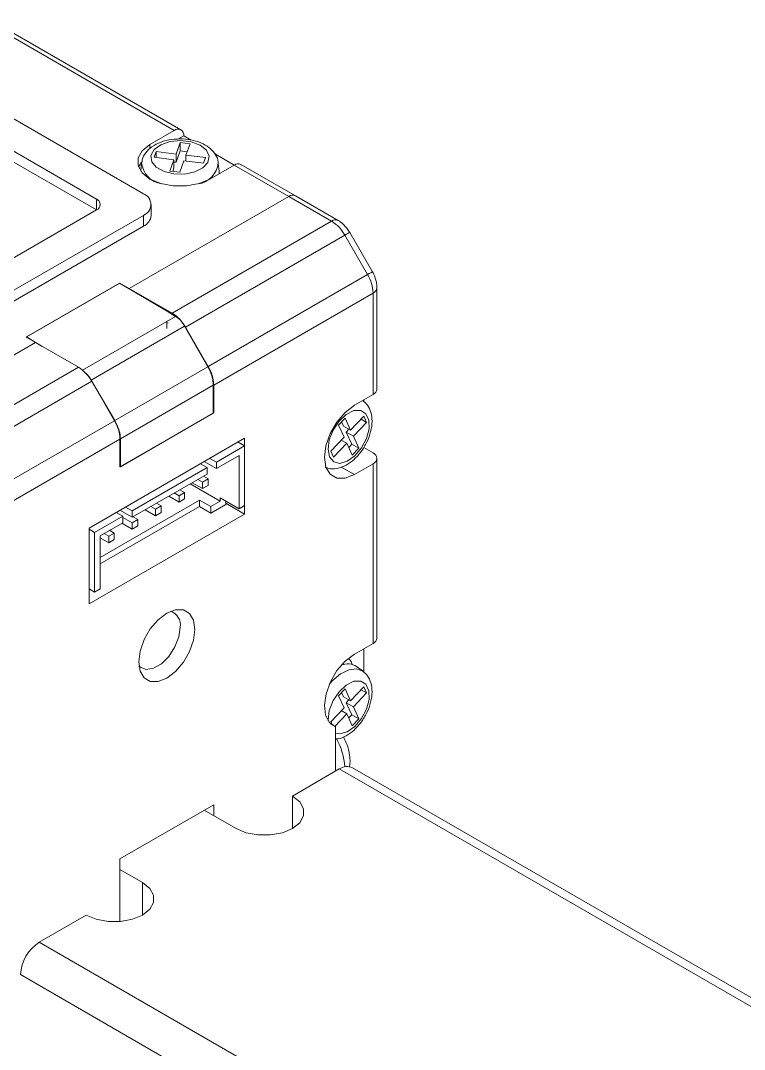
# Paper-space layout '시트1-ENG' of a CAD drawing. Header units: inches. Extents: x 0.2 to 16.3, y 0.2 to 11.5.
# Drawn here: x 12.534 to 13.071, y 9.923 to 10.687 of the extents above; entities that cross this region are included whole.
import ezdxf

# ---------------------------------------------------------------- set-up
doc = ezdxf.new("R2010")
doc.units = ezdxf.units.IN
doc.header["$MEASUREMENT"] = 0

psp = doc.layouts.new('시트1-ENG')

# ---------------------------------------------------------------- linework, layer by layer
at = {"color": 7, "linetype": 'Continuous', "lineweight": 18}
for p, q in [((12.62485, 10.55847), (12.40214, 10.68703)), ((12.64782, 10.60547), (12.51837, 10.6802)), ((12.65274, 10.60596), (12.52329, 10.68069)), ((12.59006, 10.55445), (12.39518, 10.66694)), ((12.59005, 10.54641), (12.39518, 10.65891)), ((12.64782, 10.60547), (12.62973, 10.59503)), ((12.65217, 10.59639), (12.6491, 10.58794)), ((12.65478, 10.60145), (12.65042, 10.59894)), ((12.6595, 10.59551), (12.65217, 10.59639)), ((12.65217, 10.59028), (12.65217, 10.59639)), ((12.6604, 10.59821), (12.65478, 10.60145)), ((12.63446, 10.58971), (12.63293, 10.58549)), ((12.6491, 10.58794), (12.63446, 10.58971)), ((12.63446, 10.5853), (12.63446, 10.58971)), ((12.65217, 10.59028), (12.6491, 10.58183)), ((12.65737, 10.58966), (12.65217, 10.59028)), ((12.65643, 10.58705), (12.6595, 10.59551)), ((12.69236, 10.57976), (12.67765, 10.58825)), ((12.62357, 10.58196), (12.62128, 10.57815)), ((12.62352, 10.58127), (12.62288, 10.57524)), ((12.63293, 10.58549), (12.64757, 10.58371)), ((12.64757, 10.58371), (12.6445, 10.57526)), ((12.64757, 10.57761), (12.64757, 10.58371)), ((12.6491, 10.58183), (12.64757, 10.58202)), ((12.6491, 10.58183), (12.6491, 10.58794)), ((12.65182, 10.57437), (12.65489, 10.58283)), ((12.65489, 10.58283), (12.66953, 10.58105)), ((12.67107, 10.58528), (12.65643, 10.58705)), ((12.65643, 10.58264), (12.65643, 10.58705)), ((12.66953, 10.58105), (12.67107, 10.58528)), ((12.68112, 10.57517), (12.68047, 10.58127)), ((12.6445, 10.57526), (12.65182, 10.57437)), ((12.64757, 10.57761), (12.64662, 10.575)), ((12.67427, 10.56931), (12.69236, 10.57976)), ((12.68114, 10.57328), (12.68112, 10.57517)), ((12.73273, 10.55646), (12.69236, 10.57976)), ((12.73765, 10.55694), (12.69728, 10.58025)), ((12.73273, 10.55646), (12.61441, 10.48815)), ((12.63062, 10.54239), (12.63062, 10.55043)), ((12.76455, 10.53809), (12.73273, 10.55646)), ((12.76947, 10.53857), (12.73765, 10.55694)), ((12.45782, 10.47007), (12.59006, 10.54641)), ((12.46478, 10.44999), (12.62485, 10.54239)), ((12.62485, 10.53436), (12.62485, 10.54239)), ((12.64623, 10.46979), (12.76455, 10.53809)), ((12.46478, 10.44195), (12.62485, 10.53436)), ((12.77439, 10.5277), (12.65607, 10.4594)), ((12.79129, 10.49842), (12.77439, 10.5277)), ((12.79489, 10.5005), (12.77799, 10.52978)), ((12.67298, 10.43012), (12.79129, 10.49842)), ((12.60746, 10.49217), (12.53786, 10.45199)), ((12.53816, 10.45217), (12.60715, 10.49199)), ((12.60715, 10.49199), (12.64246, 10.47126)), ((12.61441, 10.48815), (12.60746, 10.49217)), ((12.60746, 10.49182), (12.60746, 10.49217)), ((12.61441, 10.48773), (12.61441, 10.48815)), ((12.61441, 10.48815), (12.64623, 10.46979)), ((12.79537, 10.4847), (12.67705, 10.4164)), ((12.79537, 10.40939), (12.79537, 10.4847)), ((12.79825, 10.41341), (12.79825, 10.48872)), ((12.64246, 10.47126), (12.6488, 10.46741)), ((12.65546, 10.4602), (12.58609, 10.42015)), ((12.64225, 10.46324), (12.64225, 10.45841)), ((12.64246, 10.46232), (12.64316, 10.46272)), ((12.67271, 10.42997), (12.65546, 10.4602)), ((12.67298, 10.43012), (12.65607, 10.4594)), ((12.53786, 10.45199), (12.54482, 10.44798)), ((12.53816, 10.45217), (12.54973, 10.44514)), ((12.53816, 10.45182), (12.53816, 10.45217)), ((12.54482, 10.44798), (12.4265, 10.37967)), ((12.54482, 10.44798), (12.57663, 10.42961)), ((12.45832, 10.36131), (12.57663, 10.42961)), ((12.67271, 10.42997), (12.60364, 10.3901)), ((12.60364, 10.3901), (12.58609, 10.42015)), ((12.58648, 10.41922), (12.46816, 10.35092)), ((12.58648, 10.41922), (12.60338, 10.38994)), ((12.67675, 10.41623), (12.60776, 10.3764)), ((12.67675, 10.39556), (12.67675, 10.41623)), ((12.67705, 10.39574), (12.67705, 10.4164)), ((12.79537, 10.40939), (12.78145, 10.40135)), ((12.78794, 10.40476), (12.78768, 10.40495)), ((12.78841, 10.40537), (12.78841, 10.40412)), ((12.48506, 10.32164), (12.60338, 10.38994)), ((12.60746, 10.35556), (12.67705, 10.39574)), ((12.67675, 10.39556), (12.60776, 10.35573)), ((12.67675, 10.39591), (12.67705, 10.39574)), ((12.77465, 10.39181), (12.76976, 10.38665)), ((12.7787, 10.38286), (12.77465, 10.39181)), ((12.78847, 10.39318), (12.7787, 10.38286)), ((12.78645, 10.39105), (12.7905, 10.38871)), ((12.7905, 10.38871), (12.78847, 10.39318)), ((12.76976, 10.38665), (12.77382, 10.3777)), ((12.77341, 10.38591), (12.77201, 10.38902)), ((12.77341, 10.38591), (12.7787, 10.38286)), ((12.77544, 10.38144), (12.77746, 10.38358)), ((12.78073, 10.37839), (12.7905, 10.38871)), ((12.60746, 10.37623), (12.48914, 10.30792)), ((12.70002, 10.37685), (12.58449, 10.31015)), ((12.60746, 10.37623), (12.60746, 10.35556)), ((12.60776, 10.35573), (12.60776, 10.3764)), ((12.70002, 10.37122), (12.70002, 10.37685)), ((12.77382, 10.3777), (12.76404, 10.36738)), ((12.77179, 10.37557), (12.77584, 10.37323)), ((12.77949, 10.3725), (12.77544, 10.38144)), ((12.77544, 10.38144), (12.78073, 10.37839)), ((12.78478, 10.36944), (12.78073, 10.37839)), ((12.70002, 10.37122), (12.67914, 10.35917)), ((12.70002, 10.37122), (12.69515, 10.37403)), ((12.70002, 10.32702), (12.70002, 10.37122)), ((12.76404, 10.36738), (12.76607, 10.36291)), ((12.76607, 10.36291), (12.77584, 10.37323)), ((12.77584, 10.37323), (12.77989, 10.36428)), ((12.77725, 10.37013), (12.77949, 10.3725)), ((12.77949, 10.3725), (12.78478, 10.36944)), ((12.77989, 10.36428), (12.78478, 10.36944)), ((12.78841, 10.37), (12.79537, 10.36599)), ((12.67009, 10.35957), (12.67914, 10.35435)), ((12.67914, 10.35917), (12.67427, 10.36198)), ((12.69584, 10.36399), (12.67914, 10.35435)), ((12.67914, 10.35435), (12.67914, 10.35917)), ((12.69584, 10.32461), (12.69584, 10.36399)), ((12.79825, 10.22856), (12.79825, 10.36197)), ((12.60776, 10.35573), (12.60746, 10.3559)), ((12.67218, 10.35515), (12.6165, 10.32301)), ((12.66731, 10.35796), (12.67218, 10.35515)), ((12.67218, 10.35033), (12.67218, 10.35515)), ((12.79537, 10.35795), (12.78145, 10.34992)), ((12.79537, 10.22454), (12.79537, 10.35795)), ((12.67218, 10.35033), (12.6165, 10.31819)), ((12.6687, 10.33948), (12.66104, 10.3439)), ((12.6687, 10.3443), (12.66522, 10.34631)), ((12.6687, 10.3443), (12.67288, 10.34671)), ((12.6687, 10.33948), (12.6687, 10.3443)), ((12.67288, 10.34671), (12.66939, 10.34872)), ((12.67288, 10.34671), (12.67288, 10.34189)), ((12.6513, 10.33426), (12.64782, 10.33627)), ((12.6513, 10.33426), (12.65548, 10.33667)), ((12.65548, 10.33667), (12.652, 10.33868)), ((12.65548, 10.33667), (12.65548, 10.33184)), ((12.68192, 10.33023), (12.65965, 10.34309)), ((12.67288, 10.34189), (12.6687, 10.33948)), ((12.59284, 10.28845), (12.66661, 10.33104)), ((12.63808, 10.32662), (12.6346, 10.32863)), ((12.6513, 10.32943), (12.64364, 10.33385)), ((12.6513, 10.32943), (12.6513, 10.33426)), ((12.65548, 10.33184), (12.6513, 10.32943)), ((12.66661, 10.33104), (12.67496, 10.32622)), ((12.66661, 10.33104), (12.66661, 10.32621)), ((12.68192, 10.33023), (12.67496, 10.32622)), ((12.68192, 10.33264), (12.68192, 10.33023)), ((12.69584, 10.32461), (12.68192, 10.33264)), ((12.6861, 10.33023), (12.6861, 10.32782)), ((12.70002, 10.32059), (12.6861, 10.32862)), ((12.66661, 10.32621), (12.59284, 10.28363)), ((12.60954, 10.31899), (12.60467, 10.3218)), ((12.6165, 10.31819), (12.60745, 10.32341)), ((12.61163, 10.32582), (12.6165, 10.32301)), ((12.6165, 10.31819), (12.6165, 10.32301)), ((12.6339, 10.31939), (12.62624, 10.32381)), ((12.6339, 10.32421), (12.63042, 10.32622)), ((12.6339, 10.32421), (12.63808, 10.32662)), ((12.6339, 10.31939), (12.6339, 10.32421)), ((12.63808, 10.3218), (12.6339, 10.31939)), ((12.63808, 10.32662), (12.63808, 10.3218)), ((12.67496, 10.32139), (12.66661, 10.32621)), ((12.6861, 10.32782), (12.67496, 10.32139)), ((12.67496, 10.32139), (12.67496, 10.32622)), ((12.70002, 10.32702), (12.69584, 10.32461)), ((12.70002, 10.32059), (12.70002, 10.32702)), ((12.58449, 10.25389), (12.70002, 10.32059)), ((12.60954, 10.31899), (12.58866, 10.30694)), ((12.60954, 10.31417), (12.59284, 10.30453)), ((12.6165, 10.30934), (12.60884, 10.31377)), ((12.60954, 10.31417), (12.60954, 10.31899)), ((12.6165, 10.31417), (12.60954, 10.31818)), ((12.6165, 10.31417), (12.62068, 10.31658)), ((12.6165, 10.30934), (12.6165, 10.31417)), ((12.62068, 10.31658), (12.6172, 10.31859)), ((12.62068, 10.31658), (12.62068, 10.31176)), ((12.58449, 10.31015), (12.58449, 10.25389)), ((12.58866, 10.30694), (12.58449, 10.30935)), ((12.58866, 10.30694), (12.58866, 10.26274)), ((12.5991, 10.30412), (12.59562, 10.30613)), ((12.5991, 10.30412), (12.60328, 10.30653)), ((12.60328, 10.30653), (12.5998, 10.30854)), ((12.60328, 10.30653), (12.60328, 10.30171)), ((12.62068, 10.31176), (12.6165, 10.30934)), ((12.59284, 10.30453), (12.59284, 10.26515)), ((12.5991, 10.2993), (12.59284, 10.30292)), ((12.5991, 10.2993), (12.5991, 10.30412)), ((12.60328, 10.30171), (12.5991, 10.2993)), ((12.58866, 10.26274), (12.58449, 10.26515)), ((12.59284, 10.26515), (12.58866, 10.26274)), ((12.79537, 10.22454), (12.78145, 10.2165)), ((12.78841, 10.22052), (12.78841, 10.2032)), ((12.78794, 10.20384), (12.78299, 10.20745)), ((12.78847, 10.19226), (12.7787, 10.18194)), ((12.7905, 10.18779), (12.78847, 10.19226)), ((12.77465, 10.19089), (12.76976, 10.18573)), ((12.76976, 10.18573), (12.77382, 10.17678)), ((12.77341, 10.18499), (12.77201, 10.1881)), ((12.77341, 10.18499), (12.7787, 10.18194)), ((12.7787, 10.18194), (12.77465, 10.19089)), ((12.78073, 10.17747), (12.7905, 10.18779)), ((12.78645, 10.19013), (12.7905, 10.18779)), ((12.77382, 10.17678), (12.76404, 10.16646)), ((12.77544, 10.18052), (12.77746, 10.18266)), ((12.77949, 10.17158), (12.77544, 10.18052)), ((12.77544, 10.18052), (12.78073, 10.17747)), ((12.78478, 10.16852), (12.78073, 10.17747)), ((12.76701, 10.16298), (12.77584, 10.17231)), ((12.77179, 10.17464), (12.77584, 10.17231)), ((12.77584, 10.17231), (12.77989, 10.16336)), ((12.77725, 10.16921), (12.77949, 10.17158)), ((12.77949, 10.17158), (12.78478, 10.16852)), ((12.77989, 10.16336), (12.78478, 10.16852)), ((12.76404, 10.16646), (12.76513, 10.16406)), ((12.76406, 10.16468), (12.76753, 10.16268)), ((12.76753, 10.16268), (12.76753, 10.12971)), ((12.77031, 10.13132), (12.73551, 10.11123)), ((13.26584, 9.84525), (12.77031, 10.13132)), ((13.28588, 9.84034), (12.78015, 10.13229)), ((12.73551, 10.11123), (12.73551, 10.08712)), ((12.67705, 10.1048), (12.60746, 10.06463)), ((12.67009, 10.10078), (12.69376, 10.08712)), ((12.67705, 10.09676), (12.67705, 10.1048)), ((12.60746, 10.06463), (12.60746, 10.01802)), ((12.62416, 10.04694), (12.60746, 10.05659)), ((12.5824, 10.02284), (12.5476, 10.00275)), ((12.5476, 10.00275), (13.04313, 9.71668)), ((13.06401, 9.67249), (12.53368, 9.97864))]:
    psp.add_line(p, q, dxfattribs=at)
at = {"color": 8, "linetype": 'Continuous', "lineweight": 18}
for p, q in [((12.62973, 10.59186), (12.62973, 10.59503)), ((12.59006, 10.54641), (12.59006, 10.55445)), ((12.6488, 10.46741), (12.57965, 10.42749)), ((12.78768, 10.40495), (12.78801, 10.40471)), ((12.77174, 10.35552), (12.78145, 10.34992)), ((12.62416, 10.04694), (12.62416, 10.02284))]:
    psp.add_line(p, q, dxfattribs=at)
at = {"color": 7, "linetype": 'Continuous', "lineweight": 18, "flags": 128}
for points in [[(12.64755, 10.57314), (12.65551, 10.57304), (12.663, 10.57461), (12.669, 10.57763), (12.6727, 10.5817), (12.67361, 10.58626), (12.6716, 10.59071), (12.66694, 10.59444), (12.66026, 10.59694), (12.65247, 10.59789), (12.64462, 10.59714), (12.63776, 10.59481), (12.63282, 10.5912), (12.63047, 10.58681), (12.63104, 10.58223), (12.63443, 10.57807), (12.64019, 10.5749), (12.64755, 10.57314)], [(12.62973, 10.59503), (12.62393, 10.59042), (12.62089, 10.58501), (12.62089, 10.57932), (12.62393, 10.57391), (12.62973, 10.56931), (12.6377, 10.56597), (12.64707, 10.56421), (12.65692, 10.56421), (12.6663, 10.56597), (12.67427, 10.56931)], [(12.78145, 10.40135), (12.77457, 10.39612), (12.76836, 10.38888), (12.76343, 10.38035), (12.76027, 10.37135), (12.75918, 10.36278), (12.76027, 10.35546), (12.76343, 10.35012), (12.76836, 10.34727), (12.77457, 10.3472), (12.78145, 10.34992)], [(12.76312, 10.3631), (12.7662, 10.35943), (12.77077, 10.35827), (12.77622, 10.35979), (12.78181, 10.36377), (12.78679, 10.36968), (12.79048, 10.37671), (12.79239, 10.38393), (12.79226, 10.39035), (12.7901, 10.39512), (12.78621, 10.39757), (12.78112, 10.39739), (12.7755, 10.39459), (12.77012, 10.38956), (12.76571, 10.38298), (12.76286, 10.37573), (12.76196, 10.36879), (12.76312, 10.3631)], [(12.66313, 10.235), (12.66211, 10.24186), (12.65915, 10.24687), (12.65453, 10.24954), (12.64871, 10.2496), (12.64225, 10.24706), (12.6358, 10.24215), (12.62998, 10.23537), (12.62536, 10.22737), (12.6224, 10.21893), (12.62137, 10.21089), (12.6224, 10.20403), (12.62536, 10.19902), (12.62998, 10.19636), (12.6358, 10.19629), (12.64225, 10.19884), (12.64871, 10.20374), (12.65453, 10.21053), (12.65915, 10.21853), (12.66211, 10.22696), (12.66313, 10.235)], [(12.65215, 10.2367), (12.65114, 10.22945), (12.64821, 10.22191), (12.64372, 10.21497), (12.63822, 10.20948), (12.63237, 10.2061), (12.62686, 10.20524), (12.62238, 10.20699), (12.62157, 10.20773)], [(12.78145, 10.2165), (12.77469, 10.21139), (12.76857, 10.20433), (12.76366, 10.196), (12.76043, 10.18717), (12.75919, 10.17869), (12.76004, 10.17134), (12.76291, 10.16583), (12.76753, 10.16268)], [(12.77976, 10.209), (12.7791, 10.21104), (12.77721, 10.21359)], [(12.73551, 10.11123), (12.74094, 10.10691), (12.7438, 10.10184), (12.7438, 10.09651), (12.74094, 10.09144), (12.73551, 10.08712), (12.72804, 10.08399), (12.71925, 10.08234), (12.71002, 10.08234), (12.70123, 10.08399), (12.69376, 10.08712)], [(12.62416, 10.04694), (12.62959, 10.04263), (12.63244, 10.03756), (12.63244, 10.03222), (12.62959, 10.02715), (12.62416, 10.02284), (12.61668, 10.0197), (12.6079, 10.01805), (12.59866, 10.01805), (12.58987, 10.0197), (12.5824, 10.02284)]]:
    psp.add_lwpolyline(points, dxfattribs=at)
at = {"color": 8, "linetype": 'Continuous', "lineweight": 18, "flags": 128}
for points in [[(12.77439, 10.5277), (12.77565, 10.52843), (12.77668, 10.52902), (12.77743, 10.52945), (12.77787, 10.52971), (12.77799, 10.52978)], [(12.79129, 10.49842), (12.79255, 10.49915), (12.79358, 10.49975), (12.79433, 10.50018), (12.79477, 10.50043), (12.79489, 10.5005)], [(12.76283, 10.19416), (12.7651, 10.19675), (12.77123, 10.20199), (12.77753, 10.20506), (12.78336, 10.20564), (12.78801, 10.20379)], [(12.76753, 10.15785), (12.77077, 10.15735), (12.77622, 10.15887), (12.78181, 10.16285), (12.78679, 10.16876), (12.79048, 10.17579), (12.79239, 10.18301), (12.79226, 10.18943), (12.7901, 10.19419), (12.78621, 10.19665), (12.78112, 10.19647), (12.7755, 10.19367), (12.77012, 10.18864), (12.76571, 10.18206), (12.76286, 10.17481), (12.76196, 10.16787), (12.76199, 10.16704)]]:
    psp.add_lwpolyline(points, dxfattribs=at)
at = {"color": 7, "linetype": 'Continuous', "lineweight": 18}
for centre, radius, start, end in [((12.65054, 10.60214), 0.0043, 350.78596, 129.20329), ((12.69525, 10.57573), 0.00495, 65.69288, 125.61758), ((12.6218, 10.55043), 0.00859, 290.78342, 69.21658), ((12.58853, 10.55043), 0.0043, 290.78342, 69.21658), ((12.73561, 10.55243), 0.00495, 65.69288, 125.61758), ((12.62077, 10.54338), 0.0099, 294.37466, 354.3052), ((12.74952, 10.51399), 0.0284, 28.85561, 58.04533), ((12.76698, 10.48374), 0.0284, 1.9565, 31.14373), ((12.6312, 10.44569), 0.0284, 28.85561, 58.04533), ((12.5616, 10.40551), 0.0284, 28.85561, 58.04533), ((12.64867, 10.41543), 0.0284, 1.9565, 31.14373), ((12.79332, 10.4139), 0.00495, 294.37466, 354.3052), ((12.57907, 10.37526), 0.0284, 1.9565, 31.14373), ((12.79384, 10.36197), 0.0043, 290.78342, 69.21658), ((12.64157, 10.23835), 0.01071, 351.13282, 70.86032), ((12.79332, 10.22905), 0.00495, 294.37466, 354.3052), ((12.77631, 10.19659), 0.01276, 58.39816, 109.91825), ((12.77608, 10.12327), 0.0099, 65.69288, 125.61758), ((12.5639, 9.97726), 0.03025, 122.60548, 177.39452)]:
    psp.add_arc(centre, radius, start, end, dxfattribs=at)
at = {"color": 8, "linetype": 'Continuous', "lineweight": 18}
for centre, radius, start, end in [((12.64101, 10.58313), 0.01756, 185.77794, 261.64933), ((12.66316, 10.58298), 0.01739, 277.85341, 354.41487), ((12.7674, 10.53433), 0.00472, 64.03412, 127.25434), ((12.79354, 10.48906), 0.00472, 292.73649, 355.96904), ((12.72401, 10.1292), 0.05058, 4.28395, 28.97281)]:
    psp.add_arc(centre, radius, start, end, dxfattribs=at)
at = {"color": 7, "linetype": 'Continuous', "lineweight": 18}
for points, knots in [([(12.68034, 10.5813), (12.68036, 10.58154), (12.68048, 10.58368), (12.67855, 10.58753), (12.6748, 10.59209), (12.6692, 10.59571), (12.66213, 10.59823), (12.65401, 10.59937), (12.64565, 10.59896), (12.63773, 10.597), (12.63113, 10.59364), (12.6265, 10.58916), (12.62395, 10.5849), (12.62384, 10.58219), (12.6238, 10.58138)], [0, 0, 0, 0, 0.010925, 0.097448, 0.183427, 0.276018, 0.375497, 0.476562, 0.577675, 0.679886, 0.784608, 0.877476, 0.963352, 1, 1, 1, 1]), ([(12.77799, 10.52978), (12.77729, 10.53087), (12.77541, 10.53382), (12.77239, 10.53675), (12.77004, 10.53822), (12.76947, 10.53857)], [0, 0, 0, 0, 0.307957, 0.829866, 1, 1, 1, 1]), ([(12.79825, 10.48872), (12.79817, 10.49006), (12.79795, 10.49349), (12.79653, 10.49752), (12.79518, 10.49998), (12.79489, 10.5005)], [0, 0, 0, 0, 0.333472, 0.85761, 1, 1, 1, 1]), ([(12.6488, 10.46741), (12.6502, 10.46639), (12.65271, 10.46456), (12.65461, 10.46154), (12.65546, 10.4602)], [0, 0, 0, 0, 0.557682, 1, 1, 1, 1]), ([(12.67271, 10.42997), (12.67401, 10.42734), (12.67633, 10.42263), (12.67662, 10.41819), (12.67675, 10.41623)], [0, 0, 0, 0, 0.557568, 1, 1, 1, 1]), ([(12.58609, 10.42015), (12.58501, 10.4219), (12.58382, 10.42384), (12.58228, 10.425), (12.58213, 10.42511)], [0, 0, 0, 0, 0.901816, 1, 1, 1, 1]), ([(12.75987, 10.35553), (12.76118, 10.35502), (12.76424, 10.35382), (12.76966, 10.35442), (12.77555, 10.3567), (12.78139, 10.36095), (12.78674, 10.36691), (12.79104, 10.37409), (12.79388, 10.38185), (12.79493, 10.38941), (12.79407, 10.39606), (12.79179, 10.40138), (12.7891, 10.40361), (12.78792, 10.40459)], [0, 0, 0, 0, 0.063277, 0.148856, 0.239052, 0.337007, 0.438459, 0.539897, 0.64205, 0.746117, 0.842087, 0.930549, 1, 1, 1, 1]), ([(12.60364, 10.3901), (12.60496, 10.38748), (12.60733, 10.38279), (12.60763, 10.37836), (12.60776, 10.3764)], [0, 0, 0, 0, 0.557568, 1, 1, 1, 1]), ([(12.76803, 10.15363), (12.76853, 10.15365), (12.77101, 10.15374), (12.77555, 10.1559), (12.78139, 10.15999), (12.78674, 10.166), (12.79104, 10.17317), (12.79388, 10.18093), (12.79493, 10.18849), (12.79407, 10.19514), (12.79179, 10.20046), (12.7891, 10.20269), (12.78792, 10.20366)], [0, 0, 0, 0, 0.0254549, 0.1287273, 0.2408846, 0.3570451, 0.4731898, 0.5901536, 0.7093079, 0.8191925, 0.9204802, 1, 1, 1, 1]), ([(12.77784, 10.13273), (12.77802, 10.13399), (12.77842, 10.13683), (12.77785, 10.14259), (12.77646, 10.14899), (12.77422, 10.15345), (12.77334, 10.15522)], [0, 0, 0, 0, 0.173397, 0.390004, 0.758261, 1, 1, 1, 1])]:
    psp.add_open_spline(points, degree=3, knots=knots, dxfattribs=at)

doc.saveas('drawing.dxf')
